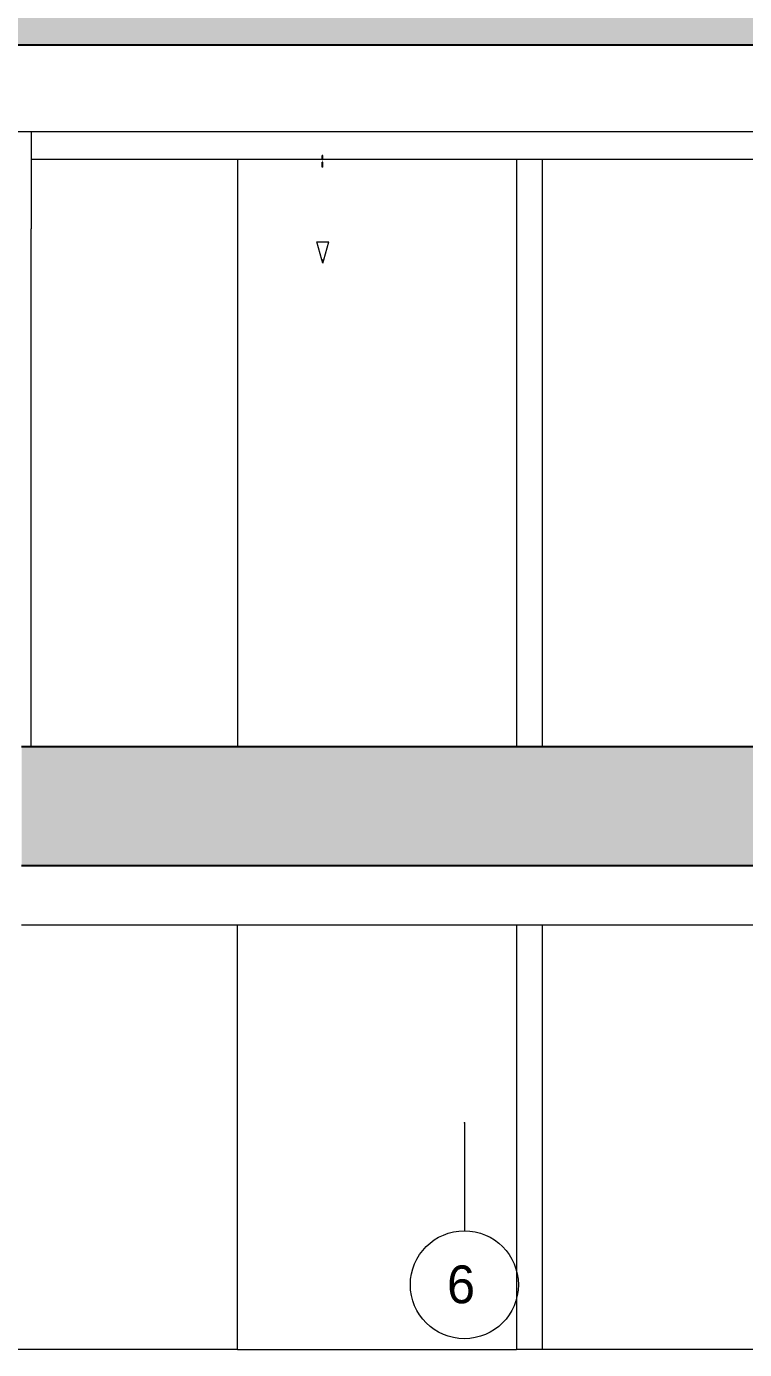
# Model space of a CAD drawing. Header units: metres. Extents: x -35.7 to 3.2, y -7 to 21.5.
# Drawn here: x -14.03 to -10.7, y -6.55 to -0.42 of the extents above; entities that cross this region are included whole.
import ezdxf

# ---------------------------------------------------------------- set-up
doc = ezdxf.new("R2010")
doc.units = ezdxf.units.M
doc.header["$MEASUREMENT"] = 0
doc.linetypes.add('Raster', pattern=[0.004, 0.002, -0.001, 0, -0.001])
for name, color, linetype in [('F_Schnitt F RB_1_000 Achsraster', 7, 'Continuous'), ('F_Schnitt F RB_1_110 Wand Aussen', 7, 'Continuous'), ('F_Schnitt F RB_1_111 Wand Aussen - Bohrpfahlwand 80', 7, 'Continuous'), ('F_Schnitt F RB_1_150 Stütze', 7, 'Continuous'), ('F_Schnitt F RB_1_210 Decke', 7, 'Continuous'), ('F_Schnitt F RB_1_250 Träger Unterzug', 7, 'Continuous'), ('F_Schnitt F RB_1_260 Fundament', 7, 'Continuous'), ('F_Schnitt F RB_1_950 Polierplan Bemaßung', 7, 'Continuous')]:
    doc.layers.add(name, color=color, linetype=linetype)
doc.styles.add('ERSTELLTER_STIL_1', font='')
doc.styles.get('ERSTELLTER_STIL_1').set_extended_font_data('Eurostile')

msp = doc.modelspace()

# ---------------------------------------------------------------- hatches: boundary and pattern name
at = {"layer": 'F_Schnitt F RB_1_210 Decke', "linetype": 'Continuous', "lineweight": 0, "true_color": 0x000000}
msp.add_hatch(color=18, dxfattribs=at).paths.add_polyline_path([(-14.47, -0.51), (-6.225, -0.51), (-6.225, -0.31), (-14.47, -0.31)])
at = {"layer": 'F_Schnitt F RB_1_260 Fundament', "linetype": 'Continuous', "lineweight": 0, "true_color": 0x000000}
msp.add_hatch(color=18, dxfattribs=at).paths.add_polyline_path([(-8.955, -3.7598), (-14.05, -3.7598), (-14.05, -4.3099), (-9.355, -4.3099), (-9.355, -3.83), (-8.955, -3.83)])

# ---------------------------------------------------------------- linework, layer by layer
at = {"layer": 'F_Schnitt F RB_1_000 Achsraster', "color": 5, "linetype": 'Raster', "lineweight": 0, "ltscale": 1000}
msp.add_line((-12, -5.5), (-12, -6), dxfattribs=at)
at = {"layer": 'F_Schnitt F RB_1_000 Achsraster', "color": 5, "linetype": 'Continuous', "lineweight": 0, "ltscale": 1000}
msp.add_circle((-12, -6.25), 0.25, dxfattribs=at)
at = {"layer": 'F_Schnitt F RB_1_000 Achsraster', "color": 5, "linetype": 'Raster', "lineweight": 0, "ltscale": 1000}
msp.add_point((-12, -5.5), dxfattribs=at)
msp.add_point((-12, -5.5), dxfattribs=at)
at = {"layer": 'F_Schnitt F RB_1_110 Wand Aussen', "color": 7, "linetype": 'Continuous', "lineweight": 18, "ltscale": 1000}
for p, q in [((-12.6581, -1.04), (-14.005, -1.04)), ((-8.955, -1.04), (-12.655, -1.04))]:
    msp.add_line(p, q, dxfattribs=at)
at = {"layer": 'F_Schnitt F RB_1_111 Wand Aussen - Bohrpfahlwand 80', "color": 7, "linetype": 'Continuous', "lineweight": 18, "ltscale": 1000}
for p, q in [((-13.05, -1.04), (-13.05, -3.7598)), ((-11.7583, -1.04), (-11.7583, -3.7598)), ((-11.6401, -1.04), (-11.6401, -3.7598)), ((-13.05, -6.55), (-13.05, -4.5834)), ((-11.7583, -4.5835), (-11.7583, -6.55)), ((-11.6401, -4.5835), (-11.6401, -6.55)), ((-13.05, -6.55), (-14.4, -6.55)), ((-13.05, -6.55), (-11.7583, -6.55)), ((-11.7452, -6.55), (-11.7583, -6.55)), ((-11.7, -6.55), (-11.7452, -6.55)), ((-11.6549, -6.55), (-11.7, -6.55)), ((-11.6401, -6.55), (-11.6549, -6.55)), ((-10.5001, -6.55), (-11.6401, -6.55))]:
    msp.add_line(p, q, dxfattribs=at)
at = {"layer": 'F_Schnitt F RB_1_150 Stütze', "color": 7, "linetype": 'Continuous', "lineweight": 13, "ltscale": 1000}
msp.add_line((-14.005, -3.7598), (-14.005, -1.36), dxfattribs=at)
at = {"layer": 'F_Schnitt F RB_1_210 Decke', "color": 7, "linetype": 'Continuous', "lineweight": 25, "ltscale": 1000}
msp.add_line((-6.225, -0.51), (-14.47, -0.51), dxfattribs=at)
at = {"layer": 'F_Schnitt F RB_1_250 Träger Unterzug', "color": 7, "linetype": 'Continuous', "lineweight": 13, "ltscale": 1000}
for p, q in [((-14.47, -0.91), (-8.955, -0.91)), ((-14.005, -0.91), (-14.005, -1.36))]:
    msp.add_line(p, q, dxfattribs=at)
at = {"layer": 'F_Schnitt F RB_1_260 Fundament', "color": 7, "linetype": 'Continuous', "lineweight": 25, "ltscale": 1000}
for p, q in [((-8.955, -3.7598), (-14.05, -3.7598)), ((-9.355, -4.3099), (-14.05, -4.3099))]:
    msp.add_line(p, q, dxfattribs=at)
at = {"layer": 'F_Schnitt F RB_1_260 Fundament', "color": 7, "linetype": 'Continuous', "lineweight": 18, "ltscale": 1000}
for p, q in [((-14.05, -4.5834), (-11.7583, -4.5835)), ((-11.7583, -4.5835), (-11.6401, -4.5835)), ((-11.6401, -4.5835), (-9.3295, -4.5837))]:
    msp.add_line(p, q, dxfattribs=at)
at = {"layer": 'F_Schnitt F RB_1_950 Polierplan Bemaßung', "color": 7, "linetype": 'Continuous', "lineweight": 13, "ltscale": 1000}
for p, q in [((-12.6581, -1.0204), (-12.6581, -1.0202)), ((-12.655, -1.0202), (-12.6581, -1.0202)), ((-12.6581, -1.04), (-12.6581, -1.0204)), ((-12.655, -1.0204), (-12.6581, -1.0204)), ((-12.6581, -1.0402), (-12.6581, -1.04)), ((-12.655, -1.04), (-12.6581, -1.04)), ((-12.6581, -1.0403), (-12.6581, -1.0402)), ((-12.655, -1.0403), (-12.6581, -1.0403)), ((-12.655, -1.0204), (-12.655, -1.0202)), ((-12.655, -1.04), (-12.655, -1.0204)), ((-12.655, -1.0402), (-12.655, -1.04)), ((-12.655, -1.0403), (-12.655, -1.0402)), ((-12.655, -1.0517), (-12.6581, -1.0517)), ((-12.6581, -1.052), (-12.6581, -1.0518)), ((-12.6581, -1.0524), (-12.6581, -1.052)), ((-12.6581, -1.0528), (-12.6581, -1.0524)), ((-12.6581, -1.0534), (-12.6581, -1.0528)), ((-12.6581, -1.0542), (-12.6581, -1.0534)), ((-12.6581, -1.055), (-12.6581, -1.0542)), ((-12.6581, -1.056), (-12.6581, -1.055)), ((-12.6581, -1.0571), (-12.6581, -1.056)), ((-12.6581, -1.0584), (-12.6581, -1.0571)), ((-12.6581, -1.0599), (-12.6581, -1.0584)), ((-12.6581, -1.0617), (-12.6581, -1.0599)), ((-12.6581, -1.0634), (-12.6581, -1.0617)), ((-12.6581, -1.0649), (-12.6581, -1.0634)), ((-12.6581, -1.0662), (-12.6581, -1.0649)), ((-12.6581, -1.0673), (-12.6581, -1.0662)), ((-12.6581, -1.0686), (-12.6581, -1.0673)), ((-12.6581, -1.0697), (-12.6581, -1.0686)), ((-12.6581, -1.0706), (-12.6581, -1.0697)), ((-12.6581, -1.0712), (-12.6581, -1.0706)), ((-12.6581, -1.0716), (-12.6581, -1.0712)), ((-12.6581, -1.0718), (-12.6581, -1.0716)), ((-12.6581, -1.0728), (-12.6581, -1.0718)), ((-12.655, -1.0718), (-12.6581, -1.0718)), ((-12.6581, -1.0739), (-12.6581, -1.0728)), ((-12.6581, -1.0747), (-12.6581, -1.0739)), ((-12.6581, -1.0753), (-12.6581, -1.0747)), ((-12.655, -1.0753), (-12.6581, -1.0753)), ((-12.655, -1.052), (-12.655, -1.0518)), ((-12.655, -1.0524), (-12.655, -1.052)), ((-12.655, -1.0528), (-12.655, -1.0524)), ((-12.655, -1.0534), (-12.655, -1.0528)), ((-12.655, -1.0542), (-12.655, -1.0534)), ((-12.655, -1.055), (-12.655, -1.0542)), ((-12.655, -1.056), (-12.655, -1.055)), ((-12.655, -1.0571), (-12.655, -1.056)), ((-12.655, -1.0584), (-12.655, -1.0571)), ((-12.655, -1.0599), (-12.655, -1.0584)), ((-12.655, -1.0617), (-12.655, -1.0599)), ((-12.655, -1.0634), (-12.655, -1.0617)), ((-12.655, -1.0649), (-12.655, -1.0634)), ((-12.655, -1.0662), (-12.655, -1.0649)), ((-12.655, -1.0673), (-12.655, -1.0662)), ((-12.655, -1.0686), (-12.655, -1.0673)), ((-12.655, -1.0697), (-12.655, -1.0686)), ((-12.655, -1.0706), (-12.655, -1.0697)), ((-12.655, -1.0712), (-12.655, -1.0706)), ((-12.655, -1.0716), (-12.655, -1.0712)), ((-12.655, -1.0718), (-12.655, -1.0716)), ((-12.655, -1.0728), (-12.655, -1.0718)), ((-12.655, -1.0739), (-12.655, -1.0728)), ((-12.655, -1.0747), (-12.655, -1.0739)), ((-12.655, -1.0753), (-12.655, -1.0747)), ((-12.6828, -1.42), (-12.6791, -1.42)), ((-12.6596, -1.5033), (-12.6828, -1.42)), ((-12.6791, -1.42), (-12.6689, -1.42)), ((-12.6689, -1.42), (-12.655, -1.42)), ((-12.655, -1.42), (-12.6411, -1.42)), ((-12.6504, -1.5033), (-12.6272, -1.42)), ((-12.6411, -1.42), (-12.6309, -1.42)), ((-12.6309, -1.42), (-12.6272, -1.42)), ((-12.6596, -1.5033), (-12.659, -1.5033)), ((-12.655, -1.52), (-12.6596, -1.5033)), ((-12.659, -1.5033), (-12.6573, -1.5033)), ((-12.6573, -1.5033), (-12.655, -1.5033)), ((-12.655, -1.5033), (-12.6527, -1.5033)), ((-12.655, -1.52), (-12.6504, -1.5033)), ((-12.6527, -1.5033), (-12.651, -1.5033)), ((-12.651, -1.5033), (-12.6504, -1.5033))]:
    msp.add_line(p, q, dxfattribs=at)

# ---------------------------------------------------------------- texts
at = {"layer": 'F_Schnitt F RB_1_000 Achsraster', "color": 5, "linetype": 'Continuous', "lineweight": 0, "insert": (-12.0805, -6.1607), "char_height": 0.175, "attachment_point": 1, "style": 'ERSTELLTER_STIL_1'}
msp.add_mtext('\\A1;{\\pql;\\pt0;\\fEurostile|b0|i0|c0|p0;\\W1.000000;6}', dxfattribs=at)

doc.saveas('drawing.dxf')
